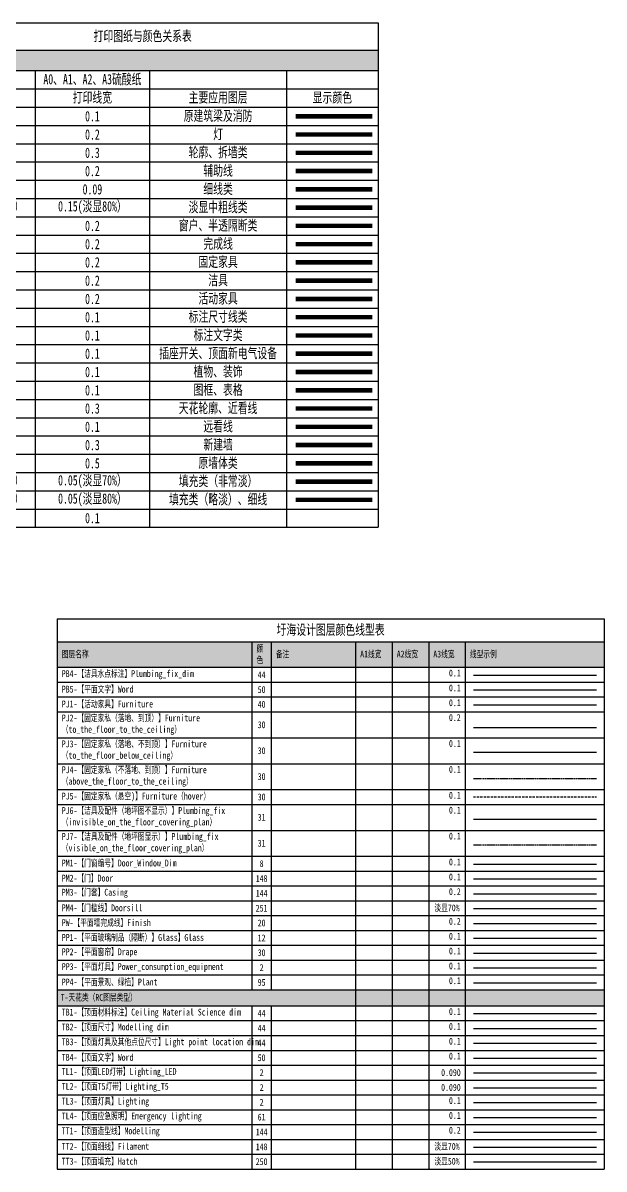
# Model space of a CAD drawing. Header units: millimetres. Extents: x -108685 to 756730, y -311791 to -113.
# Drawn here: x -41622 to -38443, y -154684 to -148409 of the extents above; entities that cross this region are included whole.
import ezdxf
from ezdxf.lldxf.tags import DXFTag

# ---------------------------------------------------------------- set-up
doc = ezdxf.new("R2010")
doc.units = ezdxf.units.MM
doc.linetypes.add('DASH', pattern=[8.89, 6.35, -2.54])
doc.linetypes.add('DASHED', pattern=[19.05, 12.7, -6.35])
for name, color, linetype in [('PB4-【洁具水点标注】Plumbing_fix_dim', 44, 'Continuous'), ('PB5-【平面文字】Word', 50, 'Continuous'), ('PJ1-【活动家具】Furniture', 40, 'Continuous'), ('PJ2-【固定家私（落地、到顶）】Furniture（to_the_floor_to_the_ceiling）', 30, 'Continuous'), ('PJ3-【固定家私（落地、不到顶）】Furniture（to_the_floor_below_ceiling）', 30, 'Continuous'), ('PJ4-【固定家私（不落地、到顶）】Furniture（above_the_floor_to_the_ceiling）', 30, 'DASH'), ('PJ5-【固定家私（悬空）】Furniture（hover）', 30, 'DASHED'), ('PJ6-【洁具及配件（地坪图不显示）】Plumbing_fix（invisible_on_the_floor_covering_plan）', 31, 'Continuous'), ('PJ7-【洁具及配件（地坪图显示）】Plumbing_fix（visible_on_the_floor_covering_plan）', 31, 'DASH'), ('PM1-【门窗编号】Door_Window_Dim', 8, 'Continuous'), ('PM2-【门】Door', 148, 'Continuous'), ('PM3-【门套】Casing', 144, 'Continuous'), ('PM4-【门槛线】Doorsill', 251, 'Continuous'), ('PP0-【平面墙完成线】Finish', 20, 'Continuous'), ('PP1-【平面玻璃制品（隔断）】Glass', 12, 'Continuous'), ('PP2-【平面窗帘】Drape', 30, 'Continuous'), ('PP3-【平面灯具】Power_consumption_equipment', 2, 'Continuous'), ('PP4-【平面景观、绿植】Plant', 95, 'Continuous'), ('TB1-【顶面材料标注】Ceiling Material Science dim', 44, 'Continuous'), ('TB2-【顶面尺寸】Modelling dim', 44, 'Continuous'), ('TB3-【顶面灯具及其他点位尺寸】Light point location dim', 44, 'Continuous'), ('TB4-【顶面文字】Word', 50, 'Continuous'), ('TL1-【顶面LED灯带】Lighting_LED', 2, 'WH-LED_LINE'), ('TL2-【顶面T5灯带】Lighting_T5', 2, 'FENCELINE1'), ('TL3-【顶面灯具】Lighting', 2, 'Continuous'), ('TL4-【顶面应急照明】Emergency lighting', 61, 'Continuous'), ('TT1-【顶面造型线】Modelling', 144, 'Continuous'), ('TT2-【顶面细线】Filament', 148, 'Continuous'), ('TT3-【顶面填充】Hatch', 250, 'Continuous'), ('X15-【图框】Frame', 140, 'Continuous')]:
    doc.layers.add(name, color=color, linetype=linetype)
doc.styles.get("Standard").update_dxf_attribs({"font": 'arial.ttf'})
doc.styles.add('TF-宋体', font='SimSun.ttf', dxfattribs={"width": 0.7})
doc.linetypes.add('FENCELINE1', pattern='A,6.35,-2.54,[133,ltypeshp.shx,S=2.54,R=0,X=-2.54,Y=0],-2.54,25.4', length=36.83)
tags = doc.linetypes.add('WH-LED_LINE', pattern='A,12.7,-5.08,["LED",Standard,S=2.54,R=0,X=-2.54,Y=-1.27],-6.35', length=24.13).pattern_tags.tags
tags[6] = DXFTag(74, 10)

# ---------------------------------------------------------------- blocks, each defined once
blk = doc.blocks.new('*T18')
at = {"layer": 'X15-【图框】Frame', "color": 0, "linetype": 'ByBlock', "lineweight": -2, "transparency": 16777216}
for p, q in [((0, 0), (2991.2, 0)), ((0, 0), (0, -3012.1)), ((2991.2, 0), (2991.2, -3012.1)), ((0, -125), (2991.2, -125)), ((1065.2, -125), (1065.2, -2030.8)), ((1171.2, -125), (1171.2, -2030.8)), ((1632.2, -125), (1632.2, -3012.1)), ((1832.2, -125), (1832.2, -3012.1)), ((2032.2, -125), (2032.2, -3012.1)), ((2232.2, -125), (2232.2, -3012.1)), ((0, -265.2), (2991.2, -265.2)), ((0, -346.5), (2991.2, -346.5)), ((0, -427.7), (2991.2, -427.7)), ((0, -509), (2991.2, -509)), ((0, -650.8), (2991.2, -650.8)), ((0, -792.7), (2991.2, -792.7)), ((0, -934.6), (2991.2, -934.6)), ((0, -1015.8), (2991.2, -1015.8)), ((0, -1157.7), (2991.2, -1157.7)), ((0, -1299.6), (2991.2, -1299.6)), ((0, -1380.8), (2991.2, -1380.8)), ((0, -1462.1), (2991.2, -1462.1)), ((0, -1543.3), (2991.2, -1543.3)), ((0, -1624.6), (2991.2, -1624.6)), ((0, -1705.8), (2991.2, -1705.8)), ((0, -1787.1), (2991.2, -1787.1)), ((0, -1868.3), (2991.2, -1868.3)), ((0, -1949.6), (2991.2, -1949.6)), ((0, -2030.8), (2991.2, -2030.8)), ((0, -2118.3), (2991.2, -2118.3)), ((1065.2, -2118.3), (1065.2, -3012.1)), ((1171.2, -2118.3), (1171.2, -3012.1)), ((0, -2199.6), (2991.2, -2199.6)), ((0, -2280.8), (2991.2, -2280.8)), ((0, -2362.1), (2991.2, -2362.1)), ((0, -2443.3), (2991.2, -2443.3)), ((0, -2524.6), (2991.2, -2524.6)), ((0, -2605.8), (2991.2, -2605.8)), ((0, -2687.1), (2991.2, -2687.1)), ((0, -2768.3), (2991.2, -2768.3)), ((0, -2849.6), (2991.2, -2849.6)), ((0, -2930.8), (2991.2, -2930.8)), ((0, -3012.1), (2991.2, -3012.1))]:
    blk.add_line(p, q, dxfattribs=at)
at = {"layer": 'X15-【图框】Frame', "color": 14, "transparency": 16777216}
for points in [[(0, -125), (0, -265.2), (1065.2, -125), (1065.2, -265.2)], [(1065.2, -125), (1065.2, -265.2), (1171.2, -125), (1171.2, -265.2)], [(1171.2, -125), (1171.2, -265.2), (1632.2, -125), (1632.2, -265.2)], [(1632.2, -125), (1632.2, -265.2), (1832.2, -125), (1832.2, -265.2)], [(1832.2, -125), (1832.2, -265.2), (2032.2, -125), (2032.2, -265.2)], [(2032.2, -125), (2032.2, -265.2), (2232.2, -125), (2232.2, -265.2)], [(2232.2, -125), (2232.2, -265.2), (2991.2, -125), (2991.2, -265.2)]]:
    blk.add_solid(points, dxfattribs=at)
at = {"layer": 'X15-【图框】Frame', "color": 134, "transparency": 16777216}
for points in [[(0, -2030.8), (0, -2118.3), (1632.2, -2030.8), (1632.2, -2118.3)], [(1632.2, -2030.8), (1632.2, -2118.3), (1832.2, -2030.8), (1832.2, -2118.3)], [(1832.2, -2030.8), (1832.2, -2118.3), (2032.2, -2030.8), (2032.2, -2118.3)], [(2032.2, -2030.8), (2032.2, -2118.3), (2232.2, -2030.8), (2232.2, -2118.3)], [(2232.2, -2030.8), (2232.2, -2118.3), (2991.2, -2030.8), (2991.2, -2118.3)]]:
    blk.add_solid(points, dxfattribs=at)
at = {"layer": 'X15-【图框】Frame', "color": 2, "lineweight": 30, "transparency": 16777216, "style": 'TF-宋体'}
for s, insert, char_height, width, attachment_point in [('圩海设计图层颜色线型表', (1495.6, -62.5), 56.25, 2941.249, 5), ('图层名称', (25, -195.1), 37.5, 1015.224, 4), ('颜色', (1090.2, -195.1), 37.5, 55.941, 4), ('备注', (1196.2, -195.1), 37.5, 411.066, 4), ('A1线宽', (1657.2, -195.1), 37.5, 150, 4), ('A2线宽', (1857.2, -195.1), 37.5, 150, 4), ('A3线宽', (2057.2, -195.1), 37.5, 150, 4), ('线型示例', (2257.2, -195.1), 37.5, 709.018, 4), ('PB4-【洁具水点标注】Plumbing_fix_dim', (25, -305.8), 37.5, 1015.224, 4), ('44', (1118.2, -305.8), 37.5, 55.941, 5), ('0.1', (2207.2, -277.7), 37.5, 150, 3), ('PB5-【平面文字】Word', (25, -387.1), 37.5, 1015.224, 4), ('50', (1118.2, -387.1), 37.5, 55.941, 5), ('0.1', (2207.2, -359), 37.5, 150, 3), ('PJ1-【活动家具】Furniture', (25, -468.3), 37.5, 1015.224, 4), ('40', (1118.2, -468.3), 37.5, 55.941, 5), ('0.1', (2207.2, -440.2), 37.5, 150, 3), ('PJ2-【固定家私（落地、到顶）】Furniture（to_the_floor_to_the_ceiling）', (25, -579.9), 37.5, 1015.224, 4), ('30', (1118.2, -579.9), 37.5, 55.941, 5), ('0.2', (2207.2, -521.5), 37.5, 150, 3), ('PJ3-【固定家私（落地、不到顶）】Furniture（to_the_floor_below_ceiling）', (25, -721.8), 37.5, 1015.224, 4), ('0.1', (2207.2, -663.3), 37.5, 150, 3), ('30', (1118.2, -721.8), 37.5, 55.941, 5), ('PJ4-【固定家私（不落地、到顶）】Furniture（above_the_floor_to_the_ceiling）', (25, -863.6), 37.5, 1015.224, 4), ('0.1', (2207.2, -805.2), 37.5, 150, 3), ('30', (1118.2, -863.6), 37.5, 55.941, 5), ('PJ5-【固定家私（悬空)】Furniture（hover）', (25, -975.2), 37.5, 1015.224, 4), ('30', (1118.2, -975.2), 37.5, 55.941, 5), ('0.1', (2207.2, -947.1), 37.5, 150, 3), ('PJ6-【洁具及配件（地坪图不显示）】Plumbing_fix（invisible_on_the_floor_covering_plan）', (25, -1086.8), 37.5, 1015.224, 4), ('0.1', (2207.2, -1028.3), 37.5, 150, 3), ('31', (1118.2, -1086.8), 37.5, 55.941, 5), ('PJ7-【洁具及配件（地坪图显示）】Plumbing_fix（visible_on_the_floor_covering_plan）', (25, -1228.6), 37.5, 1015.224, 4), ('0.1', (2207.2, -1170.2), 37.5, 150, 3), ('31', (1118.2, -1228.6), 37.5, 55.941, 5), ('PM1-【门窗编号】Door_Window_Dim', (25, -1340.2), 37.5, 1015.224, 4), ('0.1', (2207.2, -1312.1), 37.5, 150, 3), ('8', (1118.2, -1340.2), 37.5, 55.941, 5), ('PM2-【门】Door', (25, -1421.5), 37.5, 1015.224, 4), ('148', (1118.2, -1421.5), 37.5, 55.941, 5), ('0.1', (2207.2, -1393.3), 37.5, 150, 3), ('PM3-【门套】Casing', (25, -1502.7), 37.5, 1015.224, 4), ('144', (1118.2, -1502.7), 37.5, 55.941, 5), ('0.2', (2207.2, -1474.6), 37.5, 150, 3), ('PM4-【门槛线】Doorsill', (25, -1584), 37.5, 1015.224, 4), ('251', (1118.2, -1584), 37.5, 55.941, 5), ('淡显70%', (2132.2, -1584), 37.5, 150, 5), ('PW-【平面墙完成线】Finish', (25, -1665.2), 37.5, 1015.224, 4), ('20', (1118.2, -1665.2), 37.5, 55.941, 5), ('0.2', (2207.2, -1637.1), 37.5, 150, 3), ('PP1-【平面玻璃制品（隔断）】Glass】Glass', (25, -1746.5), 37.5, 1015.224, 4), ('12', (1118.2, -1746.5), 37.5, 55.941, 5), ('0.1', (2207.2, -1718.3), 37.5, 150, 3), ('PP2-【平面窗帘】Drape', (25, -1827.7), 37.5, 1015.224, 4), ('30', (1118.2, -1827.7), 37.5, 55.941, 5), ('0.1', (2207.2, -1799.6), 37.5, 150, 3), ('PP3-【平面灯具】Power_consumption_equipment', (25, -1909), 37.5, 1015.224, 4), ('0.1', (2207.2, -1880.8), 37.5, 150, 3), ('2', (1118.2, -1909), 37.5, 55.941, 5), ('PP4-【平面景观、绿植】Plant', (25, -1990.2), 37.5, 1015.224, 4), ('95', (1118.2, -1990.2), 37.5, 55.941, 5), ('0.1', (2207.2, -1962.1), 37.5, 150, 3), ('T-天花类（RC图层类型）', (18.8, -2074.6), 37.5, 1594.731, 4), ('TB1-【顶面材料标注】Ceiling Material Science dim', (25, -2159), 37.5, 1015.224, 4), ('0.1', (2207.2, -2130.8), 37.5, 150, 3), ('44', (1118.2, -2159), 37.5, 55.941, 5), ('TB2-【顶面尺寸】Modelling dim', (25, -2240.2), 37.5, 1015.224, 4), ('44', (1118.2, -2240.2), 37.5, 55.941, 5), ('0.1', (2207.2, -2212.1), 37.5, 150, 3), ('TB3-【顶面灯具及其他点位尺寸】Light point location dim', (25, -2321.5), 37.5, 1015.224, 4), ('44', (1118.2, -2321.5), 37.5, 55.941, 5), ('0.1', (2207.2, -2293.3), 37.5, 150, 3), ('TB4-【顶面文字】Word', (25, -2402.7), 37.5, 1015.224, 4), ('50', (1118.2, -2402.7), 37.5, 55.941, 5), ('0.1', (2207.2, -2374.6), 37.5, 150, 3), ('TL1-【顶面LED灯带】Lighting_LED', (25, -2484), 37.5, 1015.224, 4), ('2', (1118.2, -2484), 37.5, 55.941, 5), ('0.090', (2207.2, -2484), 37.5, 150, 6), ('TL2-【顶面T5灯带】Lighting_T5', (25, -2565.2), 37.5, 1015.224, 4), ('2', (1118.2, -2565.2), 37.5, 55.941, 5), ('0.090', (2207.2, -2565.2), 37.5, 150, 6), ('TL3-【顶面灯具】Lighting', (25, -2646.5), 37.5, 1015.224, 4), ('2', (1118.2, -2646.5), 37.5, 55.941, 5), ('0.1', (2207.2, -2618.3), 37.5, 150, 3), ('TL4-【顶面应急照明】Emergency lighting', (25, -2727.7), 37.5, 1015.224, 4), ('61', (1118.2, -2727.7), 37.5, 55.941, 5), ('0.1', (2207.2, -2699.6), 37.5, 150, 3), ('TT1-【顶面造型线】Modelling', (25, -2809), 37.5, 1015.224, 4), ('144', (1118.2, -2809), 37.5, 55.941, 5), ('0.2', (2207.2, -2780.8), 37.5, 150, 3), ('TT2-【顶面细线】Filament', (25, -2890.2), 37.5, 1015.224, 4), ('148', (1118.2, -2890.2), 37.5, 55.941, 5), ('淡显70%', (2132.2, -2890.2), 37.5, 150, 5), ('TT3-【顶面填充】Hatch', (25, -2971.5), 37.5, 1015.224, 4), ('淡显50%', (2132.2, -2971.5), 37.5, 150, 5), ('250', (1118.2, -2971.5), 37.5, 55.941, 5)]:
    blk.add_mtext(s, dxfattribs=dict(at, insert=insert, char_height=char_height, width=width, attachment_point=attachment_point))
blk = doc.blocks.new('*T21')
at = {"layer": 'X15-【图框】Frame', "color": 0, "linetype": 'ByBlock', "lineweight": -2, "transparency": 16777216}
for p, q in [((0, 0), (2575, 0)), ((0, 0), (0, -2761.2)), ((2575, 0), (2575, -2761.2)), ((0, -149.3), (2575, -149.3)), ((0, -261.2), (2575, -261.2)), ((200, -261.2), (200, -2761.2)), ((700, -261.2), (700, -2761.2)), ((1325, -261.2), (1325, -2761.2)), ((2075, -261.2), (2075, -2761.2)), ((0, -361.2), (2575, -361.2)), ((0, -461.2), (2575, -461.2)), ((0, -561.2), (2575, -561.2)), ((0, -661.2), (2575, -661.2)), ((0, -761.2), (2575, -761.2)), ((0, -861.2), (2575, -861.2)), ((0, -961.2), (2575, -961.2)), ((0, -1061.2), (2575, -1061.2)), ((0, -1161.2), (2575, -1161.2)), ((0, -1261.2), (2575, -1261.2)), ((0, -1361.2), (2575, -1361.2)), ((0, -1461.2), (2575, -1461.2)), ((0, -1561.2), (2575, -1561.2)), ((0, -1661.2), (2575, -1661.2)), ((0, -1761.2), (2575, -1761.2)), ((0, -1861.2), (2575, -1861.2)), ((0, -1961.2), (2575, -1961.2)), ((0, -2061.2), (2575, -2061.2)), ((0, -2161.2), (2575, -2161.2)), ((0, -2261.2), (2575, -2261.2)), ((0, -2361.2), (2575, -2361.2)), ((0, -2461.2), (2575, -2461.2)), ((0, -2561.2), (2575, -2561.2)), ((0, -2661.2), (2575, -2661.2)), ((0, -2761.2), (2575, -2761.2))]:
    blk.add_line(p, q, dxfattribs=at)
at = {"layer": 'X15-【图框】Frame', "color": 134, "transparency": 16777216}
blk.add_solid([(0, -149.3), (0, -261.2), (2575, -149.3), (2575, -261.2)], dxfattribs=at)
at = {"layer": 'X15-【图框】Frame', "color": 2, "transparency": 16777216, "attachment_point": 5, "style": 'TF-宋体'}
for s, insert, char_height, width in [('打印图纸与颜色关系表', (1287.5, -74.6), 56.25, 2574), ('A3白图', (450, -311.2), 56.25, 499), ('A0、A1、A2、A3硫酸纸', (1012.5, -311.2), 56.25, 624), ('色号', (100, -411.2), 56.25, 199), ('打印线宽', (450, -411.2), 56.25, 499), ('打印线宽', (1012.5, -411.2), 56.25, 624), ('主要应用图层', (1700, -411.2), 56.25, 749), ('显示颜色', (2325, -411.2), 56.25, 499), ('1', (100, -511.2), 56.2, 199), ('0.1', (450, -511.2), 56.25, 499), ('0.1', (1012.5, -511.2), 56.25, 624), ('原建筑梁及消防', (1700, -511.2), 56.25, 749), ('2', (100, -611.2), 56.2, 199), ('0.1', (450, -611.2), 56.25, 499), ('0.2', (1012.5, -611.2), 56.25, 624), ('灯', (1700, -611.2), 56.2, 749), ('4', (100, -711.2), 56.2, 199), ('0.3', (450, -711.2), 56.25, 499), ('0.3', (1012.5, -711.2), 56.25, 624), ('轮廓、拆墙类', (1700, -711.2), 56.25, 749), ('6', (100, -811.2), 56.2, 199), ('0.2', (450, -811.2), 56.25, 499), ('0.2', (1012.5, -811.2), 56.25, 624), ('辅助线', (1700, -811.2), 56.25, 749), ('细线类', (1700, -911.2), 56.25, 749), ('8', (100, -911.2), 56.2, 150), ('0.05', (450, -911.2), 56.25, 499), ('0.09', (1012.5, -911.2), 56.25, 624), ('9', (100, -1011.2), 56.2, 150), ('0.13(淡显70%）', (450, -1011.2), 56.25, 499), ('0.15(淡显80%）', (1012.5, -1011.2), 56.25, 624), ('淡显中粗线类', (1700, -1011.2), 56.25, 749), ('12', (100, -1111.2), 56.25, 150), ('0.1', (450, -1111.2), 56.25, 499), ('0.2', (1012.5, -1111.2), 56.25, 624), ('窗户、半透隔断类', (1700, -1111.2), 56.25, 749), ('20', (100, -1211.2), 56.25, 150), ('0.2', (450, -1211.2), 56.25, 499), ('0.2', (1012.5, -1211.2), 56.25, 624), ('完成线', (1700, -1211.2), 56.25, 749), ('30', (100, -1311.2), 56.25, 150), ('0.1', (450, -1311.2), 56.25, 499), ('0.2', (1012.5, -1311.2), 56.25, 624), ('固定家具', (1700, -1311.2), 56.25, 749), ('洁具', (1700, -1411.2), 56.25, 749), ('31', (100, -1411.2), 56.25, 150), ('0.1', (450, -1411.2), 56.25, 499), ('0.2', (1012.5, -1411.2), 56.25, 624), ('40', (100, -1511.2), 56.25, 150), ('0.1', (450, -1511.2), 56.25, 499), ('0.2', (1012.5, -1511.2), 56.25, 624), ('活动家具', (1700, -1511.2), 56.25, 749), ('44', (100, -1611.2), 56.25, 150), ('0.1', (450, -1611.2), 56.25, 499), ('0.1', (1012.5, -1611.2), 56.25, 624), ('标注尺寸线类', (1700, -1611.2), 56.25, 749), ('50', (100, -1711.2), 56.25, 150), ('0.1', (450, -1711.2), 56.25, 499), ('0.1', (1012.5, -1711.2), 56.25, 624), ('标注文字类', (1700, -1711.2), 56.25, 749), ('61', (100, -1811.2), 56.25, 150), ('0.1', (450, -1811.2), 56.25, 499), ('0.1', (1012.5, -1811.2), 56.25, 624), ('插座开关、顶面新电气设备', (1700, -1811.2), 56.25, 749), ('植物、装饰', (1700, -1911.2), 56.25, 749), ('95', (100, -1911.2), 56.25, 150), ('0.1', (450, -1911.2), 56.25, 499), ('0.1', (1012.5, -1911.2), 56.25, 624), ('140', (100, -2011.2), 56.25, 150), ('0.1', (450, -2011.2), 56.25, 499), ('0.1', (1012.5, -2011.2), 56.25, 624), ('图框、表格', (1700, -2011.2), 56.25, 749), ('144', (100, -2111.2), 56.25, 150), ('0.2', (450, -2111.2), 56.25, 499), ('0.3', (1012.5, -2111.2), 56.25, 624), ('天花轮廓、近看线', (1700, -2111.2), 56.25, 749), ('148', (100, -2211.2), 56.25, 150), ('0.1', (450, -2211.2), 56.25, 499), ('0.1', (1012.5, -2211.2), 56.25, 624), ('远看线', (1700, -2211.2), 56.25, 749), ('150', (100, -2311.2), 56.25, 150), ('0.3', (450, -2311.2), 56.25, 499), ('0.3', (1012.5, -2311.2), 56.25, 624), ('新建墙', (1700, -2311.2), 56.25, 749), ('160', (100, -2411.2), 56.25, 150), ('0.4', (450, -2411.2), 56.25, 499), ('0.5', (1012.5, -2411.2), 56.25, 624), ('原墙体类', (1700, -2411.2), 56.25, 749), ('250', (100, -2511.2), 56.25, 150), ('0.05(淡显50%）', (450, -2511.2), 56.25, 499), ('0.05(淡显70%）', (1012.5, -2511.2), 56.25, 624), ('填充类（非常淡）', (1700, -2511.2), 56.25, 749), ('0.05(淡显70%）', (450, -2611.2), 56.25, 499), ('0.05(淡显80%）', (1012.5, -2611.2), 56.25, 624), ('填充类（略淡）、细线', (1700, -2611.2), 56.25, 749), ('251', (100, -2611.2), 56.25, 150), ('其他', (100, -2711.2), 56.25, 150), ('0.1', (450, -2711.2), 56.25, 499), ('0.1', (1012.5, -2711.2), 56.25, 624)]:
    blk.add_mtext(s, dxfattribs=dict(at, insert=insert, char_height=char_height, width=width))

msp = doc.modelspace()

# ---------------------------------------------------------------- linework, layer by layer
at = {"color": 1, "const_width": 25}
msp.add_lwpolyline([(-40130.4, -148919.8), (-39710.1, -148919.8)], dxfattribs=at)
at = {"color": 2, "const_width": 25}
msp.add_lwpolyline([(-40130.4, -149019.8), (-39710.1, -149019.8)], dxfattribs=at)
at = {"color": 4, "const_width": 25}
msp.add_lwpolyline([(-40130.4, -149119.8), (-39710.1, -149119.8)], dxfattribs=at)
at = {"color": 6, "const_width": 25}
msp.add_lwpolyline([(-40130.4, -149219.8), (-39710.1, -149219.8)], dxfattribs=at)
at = {"color": 8, "const_width": 25}
msp.add_lwpolyline([(-40130.4, -149319.8), (-39710.1, -149319.8)], dxfattribs=at)
at = {"color": 9, "const_width": 25}
msp.add_lwpolyline([(-40130.4, -149419.8), (-39710.1, -149419.8)], dxfattribs=at)
at = {"color": 12, "const_width": 25}
msp.add_lwpolyline([(-40130.4, -149519.8), (-39710.1, -149519.8)], dxfattribs=at)
at = {"color": 20, "const_width": 25}
msp.add_lwpolyline([(-40130.4, -149619.8), (-39710.1, -149619.8)], dxfattribs=at)
at = {"color": 30, "const_width": 25}
msp.add_lwpolyline([(-40130.4, -149719.8), (-39710.1, -149719.8)], dxfattribs=at)
at = {"color": 31, "const_width": 25}
msp.add_lwpolyline([(-40130.4, -149819.8), (-39710.1, -149819.8)], dxfattribs=at)
at = {"color": 40, "const_width": 25}
msp.add_lwpolyline([(-40130.4, -149919.8), (-39710.1, -149919.8)], dxfattribs=at)
at = {"color": 44, "const_width": 25}
msp.add_lwpolyline([(-40130.4, -150019.8), (-39710.1, -150019.8)], dxfattribs=at)
at = {"color": 50, "const_width": 25}
msp.add_lwpolyline([(-40130.4, -150119.8), (-39710.1, -150119.8)], dxfattribs=at)
at = {"color": 61, "const_width": 25}
msp.add_lwpolyline([(-40130.4, -150219.8), (-39710.1, -150219.8)], dxfattribs=at)
at = {"color": 95, "const_width": 25}
msp.add_lwpolyline([(-40130.4, -150319.8), (-39710.1, -150319.8)], dxfattribs=at)
at = {"color": 140, "const_width": 25}
msp.add_lwpolyline([(-40130.4, -150419.8), (-39710.1, -150419.8)], dxfattribs=at)
at = {"color": 144, "const_width": 25}
msp.add_lwpolyline([(-40130.4, -150519.8), (-39710.1, -150519.8)], dxfattribs=at)
at = {"color": 148, "const_width": 25}
msp.add_lwpolyline([(-40130.4, -150619.8), (-39710.1, -150619.8)], dxfattribs=at)
at = {"color": 150, "const_width": 25}
msp.add_lwpolyline([(-40130.4, -150719.8), (-39710.1, -150719.8)], dxfattribs=at)
at = {"color": 160, "const_width": 25}
msp.add_lwpolyline([(-40130.4, -150819.8), (-39710.1, -150819.8)], dxfattribs=at)
at = {"color": 250, "const_width": 25}
msp.add_lwpolyline([(-40130.4, -150919.8), (-39710.1, -150919.8)], dxfattribs=at)
at = {"color": 251, "const_width": 25}
msp.add_lwpolyline([(-40130.4, -151019.8), (-39710.1, -151019.8)], dxfattribs=at)
at = {"layer": 'PB4-【洁具水点标注】Plumbing_fix_dim'}
msp.add_line((-39158.3, -151979.1), (-38485.3, -151979.1), dxfattribs=at)
at = {"layer": 'PB5-【平面文字】Word'}
msp.add_line((-39158.3, -152060.3), (-38485.3, -152060.3), dxfattribs=at)
at = {"layer": 'PJ1-【活动家具】Furniture'}
msp.add_line((-39158.3, -152141.6), (-38485.3, -152141.6), dxfattribs=at)
at = {"layer": 'PJ2-【固定家私（落地、到顶）】Furniture（to_the_floor_to_the_ceiling）'}
msp.add_line((-39158.3, -152266.2), (-38485.3, -152266.2), dxfattribs=at)
at = {"layer": 'PJ3-【固定家私（落地、不到顶）】Furniture（to_the_floor_below_ceiling）'}
msp.add_line((-39158.3, -152400.9), (-38485.3, -152400.9), dxfattribs=at)
at = {"layer": 'PJ4-【固定家私（不落地、到顶）】Furniture（above_the_floor_to_the_ceiling）'}
msp.add_line((-39158.3, -152545.5), (-38485.3, -152545.5), dxfattribs=at)
at = {"layer": 'PJ5-【固定家私（悬空）】Furniture（hover）'}
msp.add_line((-39158.3, -152645.3), (-38485.3, -152645.3), dxfattribs=at)
at = {"layer": 'PJ6-【洁具及配件（地坪图不显示）】Plumbing_fix（invisible_on_the_floor_covering_plan）'}
msp.add_line((-39158.3, -152768.6), (-38485.3, -152768.6), dxfattribs=at)
at = {"layer": 'PJ7-【洁具及配件（地坪图显示）】Plumbing_fix（visible_on_the_floor_covering_plan）'}
msp.add_line((-39158.3, -152909.2), (-38485.3, -152909.2), dxfattribs=at)
at = {"layer": 'PM1-【门窗编号】Door_Window_Dim'}
msp.add_line((-39158.3, -153013.4), (-38485.3, -153013.4), dxfattribs=at)
at = {"layer": 'PM2-【门】Door'}
msp.add_line((-39158.3, -153094.7), (-38485.3, -153094.7), dxfattribs=at)
at = {"layer": 'PM3-【门套】Casing'}
msp.add_line((-39158.3, -153175.9), (-38485.3, -153175.9), dxfattribs=at)
at = {"layer": 'PM4-【门槛线】Doorsill'}
msp.add_line((-39158.3, -153257.2), (-38485.3, -153257.2), dxfattribs=at)
at = {"layer": 'PP0-【平面墙完成线】Finish'}
msp.add_line((-39158.3, -153338.4), (-38485.3, -153338.4), dxfattribs=at)
at = {"layer": 'PP1-【平面玻璃制品（隔断）】Glass'}
msp.add_line((-39158.3, -153419.7), (-38485.3, -153419.7), dxfattribs=at)
at = {"layer": 'PP2-【平面窗帘】Drape'}
msp.add_line((-39158.3, -153500.9), (-38485.3, -153500.9), dxfattribs=at)
at = {"layer": 'PP3-【平面灯具】Power_consumption_equipment'}
msp.add_line((-39158.3, -153582.2), (-38485.3, -153582.2), dxfattribs=at)
at = {"layer": 'PP4-【平面景观、绿植】Plant'}
msp.add_line((-39158.3, -153663.4), (-38485.3, -153663.4), dxfattribs=at)
at = {"layer": 'TB1-【顶面材料标注】Ceiling Material Science dim'}
msp.add_line((-39158.3, -153832.2), (-38485.3, -153832.2), dxfattribs=at)
at = {"layer": 'TB2-【顶面尺寸】Modelling dim'}
msp.add_line((-39158.3, -153913.4), (-38485.3, -153913.4), dxfattribs=at)
at = {"layer": 'TB3-【顶面灯具及其他点位尺寸】Light point location dim'}
msp.add_line((-39158.3, -153994.7), (-38485.3, -153994.7), dxfattribs=at)
at = {"layer": 'TB4-【顶面文字】Word'}
msp.add_line((-39158.3, -154075.9), (-38485.3, -154075.9), dxfattribs=at)
at = {"layer": 'TL1-【顶面LED灯带】Lighting_LED'}
msp.add_line((-39158.3, -154157.2), (-38485.3, -154157.2), dxfattribs=at)
at = {"layer": 'TL2-【顶面T5灯带】Lighting_T5'}
msp.add_line((-39158.3, -154238.4), (-38485.3, -154238.4), dxfattribs=at)
at = {"layer": 'TL3-【顶面灯具】Lighting'}
msp.add_line((-39158.3, -154319.7), (-38485.3, -154319.7), dxfattribs=at)
at = {"layer": 'TL4-【顶面应急照明】Emergency lighting'}
msp.add_line((-39158.3, -154400.9), (-38485.3, -154400.9), dxfattribs=at)
at = {"layer": 'TT1-【顶面造型线】Modelling'}
msp.add_line((-39158.3, -154482.2), (-38485.3, -154482.2), dxfattribs=at)
at = {"layer": 'TT2-【顶面细线】Filament'}
msp.add_line((-39158.3, -154563.4), (-38485.3, -154563.4), dxfattribs=at)
at = {"layer": 'TT3-【顶面填充】Hatch'}
msp.add_line((-39158.3, -154644.7), (-38485.3, -154644.7), dxfattribs=at)

# ---------------------------------------------------------------- block references
for name, p in [('*T21', (-42254.5, -148408.8)), ('*T18', (-41434.5, -151671.4))]:
    msp.add_blockref(name, p)

doc.saveas('drawing.dxf')
